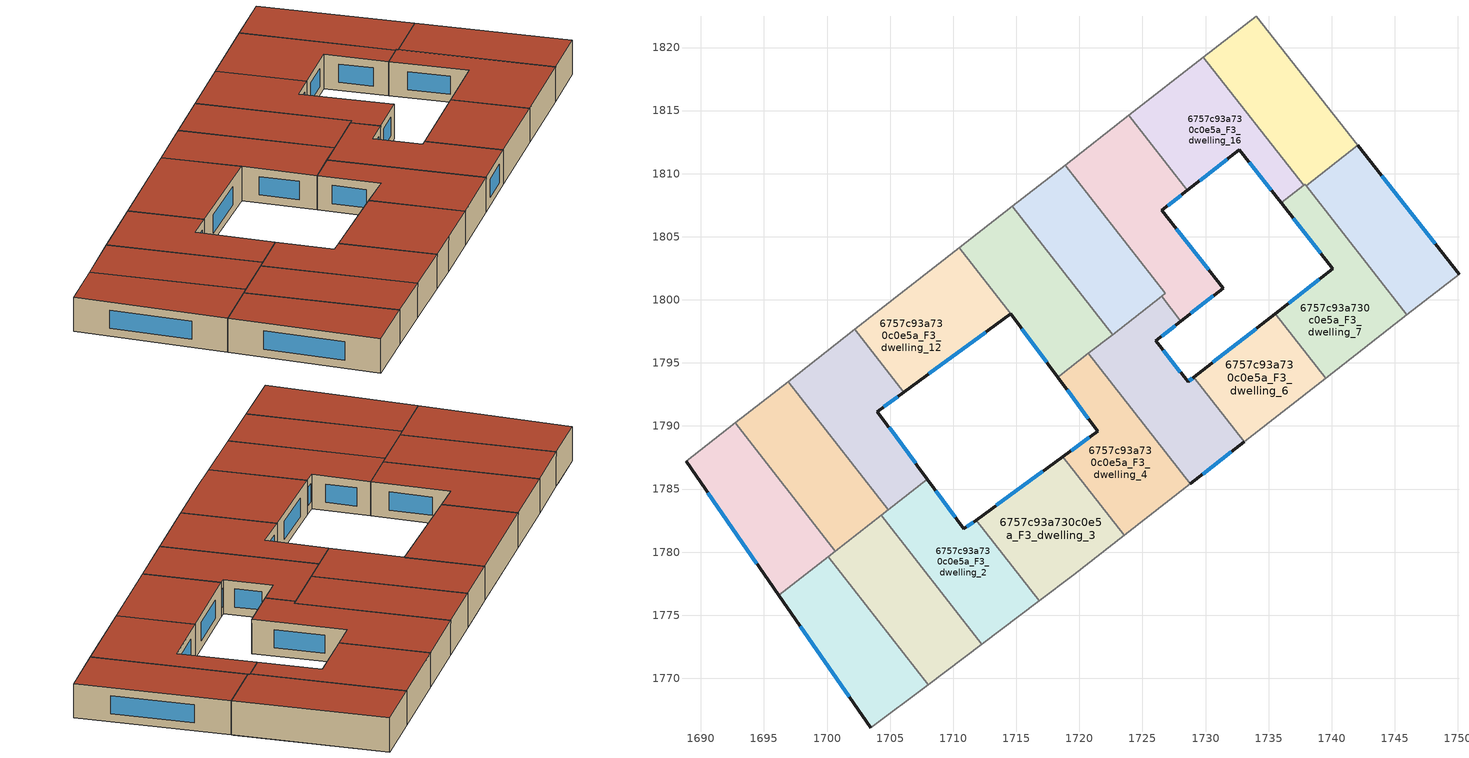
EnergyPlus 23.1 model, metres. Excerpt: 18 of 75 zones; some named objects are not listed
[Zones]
6757c93a730c0e5a_F3_dwelling_0
 floor to 6757c93a730c0e5a_F2_dwelling_0 (EU_floor_Construction): 1700.1,1779.65 1708.03,1769.51 1703.46,1766.07 1696.18,1776.58 z9
 wall outside (EU_wall_Construction): 1696.18,1776.58 1703.46,1766.07 z9:12
 wall adiabatic (EU_wall_Construction): 1703.46,1766.07 1708.03,1769.51 z9:12
 wall to 6757c93a730c0e5a_F3_dwelling_1 (EU_wall_Construction): 1708.03,1769.51 1700.1,1779.65 z9:12
 wall to 6757c93a730c0e5a_F3_dwelling_9 (EU_wall_Construction): 1700.1,1779.65 1696.18,1776.58 z9:12
 window (EU_Window_Construction): 1697.89,1774.11 1701.75,1768.53 z9.7:11.3
 roof outside (EU_roof_Construction): 1708.03,1769.51 1700.1,1779.65 1696.18,1776.58 1703.46,1766.07 z12
6757c93a730c0e5a_F3_dwelling_1
 floor to 6757c93a730c0e5a_F2_dwelling_1 (EU_floor_Construction): 1704.29,1782.92 1712.27,1772.7 1708.03,1769.51 1700.1,1779.65 z9
 wall to 6757c93a730c0e5a_F3_dwelling_2 (EU_wall_Construction): 1712.27,1772.7 1704.29,1782.92 z9:12
 wall adiabatic (EU_wall_Construction): 1708.03,1769.51 1712.27,1772.7 z9:12
 wall to 6757c93a730c0e5a_F3_dwelling_10 (EU_wall_Construction): 1704.29,1782.92 1700.66,1780.09 z9:12
 wall to 6757c93a730c0e5a_F3_dwelling_9 (EU_wall_Construction): 1700.66,1780.09 1700.1,1779.65 z9:12
 roof outside (EU_roof_Construction): 1712.27,1772.7 1704.29,1782.92 1700.1,1779.65 1708.03,1769.51 z12
6757c93a730c0e5a_F3_dwelling_10
 floor to 6757c93a730c0e5a_F2_dwelling_11 (EU_floor_Construction): 1696.92,1793.52 1704.86,1783.36 1704.02,1782.71 1696.08,1792.87 z9
 floor adiabatic (EU_floor_Construction): 1696.08,1792.87 1704.02,1782.71 1700.66,1780.09 1692.72,1790.25 z9
 wall to 6757c93a730c0e5a_F3_dwelling_9 (EU_wall_Construction): 1692.72,1790.25 1700.66,1780.09 z9:12
 wall adiabatic (EU_wall_Construction): 1696.92,1793.52 1692.72,1790.25 z9:12
 wall to 6757c93a730c0e5a_F3_dwelling_11 (EU_wall_Construction): 1704.86,1783.36 1696.92,1793.52 z9:12
 wall to 6757c93a730c0e5a_F3_dwelling_2 (EU_wall_Construction): 1704.29,1782.92 1704.86,1783.36 z9:12
 roof outside (EU_roof_Construction): 1704.86,1783.36 1696.92,1793.52 1692.72,1790.25 1700.66,1780.09 z12
6757c93a730c0e5a_F3_dwelling_11
 floor to 6757c93a730c0e5a_F2_dwelling_11 (EU_floor_Construction): 1703.99,1791.15 1707.95,1785.78 1704.86,1783.36 1696.92,1793.52 1699.86,1795.82 1703.68,1790.92 z9
 floor to 6757c93a730c0e5a_F2_dwelling_12 (EU_floor_Construction): 1702.2,1797.65 1706.08,1792.68 1703.68,1790.92 1699.86,1795.82 z9
 wall outside (EU_wall_Construction): 1707.95,1785.78 1703.99,1791.15 1706.08,1792.68 z9:12
 wall adiabatic (EU_wall_Construction): 1702.2,1797.65 1696.92,1793.52 z9:12
 wall to 6757c93a730c0e5a_F3_dwelling_12 (EU_wall_Construction): 1706.08,1792.68 1702.2,1797.65 z9:12
 wall to 6757c93a730c0e5a_F3_dwelling_2 (EU_wall_Construction): 1704.86,1783.36 1707.95,1785.78 z9:12
 window (EU_Window_Construction): 1707.02,1787.04 1704.92,1789.89 / 1704.48,1791.51 1705.59,1792.32 z9.7:11.3
 roof outside (EU_roof_Construction): 1707.95,1785.78 1703.99,1791.15 1706.08,1792.68 1702.2,1797.65 1696.92,1793.52 1704.86,1783.36 z12
6757c93a730c0e5a_F3_dwelling_12
 floor to 6757c93a730c0e5a_F2_dwelling_12 (EU_floor_Construction): 1707.27,1801.61 1711.27,1796.48 1706.08,1792.68 1702.2,1797.65 z9
 floor to 6757c93a730c0e5a_F2_dwelling_13 (EU_floor_Construction): 1710.5,1804.13 1714.58,1798.9 1711.27,1796.48 1707.27,1801.61 z9
 wall outside (EU_wall_Construction): 1706.08,1792.68 1714.57,1798.9 z9:12
 wall to 6757c93a730c0e5a_F3_dwelling_13 (EU_wall_Construction): 1714.58,1798.9 1710.5,1804.13 z9:12
 wall adiabatic (EU_wall_Construction): 1710.5,1804.13 1702.2,1797.65 z9:12
 window (EU_Window_Construction): 1708.08,1794.14 1712.58,1797.44 z9.7:11.3
 roof outside (EU_roof_Construction): 1714.57,1798.9 1710.5,1804.13 1702.2,1797.65 1706.08,1792.68 z12
6757c93a730c0e5a_F3_dwelling_13
 floor to 6757c93a730c0e5a_F2_dwelling_13 (EU_floor_Construction): 1712.6,1805.77 1720.53,1795.61 1718.44,1793.97 1718.3,1793.86 1714.58,1798.9 1710.5,1804.13 z9
 floor to 6757c93a730c0e5a_F2_dwelling_14 (EU_floor_Construction): 1714.69,1807.41 1722.63,1797.24 1720.53,1795.61 1712.6,1805.77 z9
 wall outside (EU_wall_Construction): 1714.58,1798.9 1718.3,1793.86 z9:12
 wall adiabatic (EU_wall_Construction): 1714.69,1807.41 1710.5,1804.13 z9:12
 wall to 6757c93a730c0e5a_F3_dwelling_14 (EU_wall_Construction): 1722.63,1797.24 1714.69,1807.41 z9:12
 wall to 6757c93a730c0e5a_F3_dwelling_4 (EU_wall_Construction): 1718.3,1793.86 1718.44,1793.97 1720.72,1795.75 z9:12
 wall to 6757c93a730c0e5a_F3_dwelling_5 (EU_wall_Construction): 1720.72,1795.75 1722.63,1797.24 z9:12
 window (EU_Window_Construction): 1715.45,1797.72 1717.42,1795.04 z9.7:11.3
 roof outside (EU_roof_Construction): 1722.63,1797.24 1714.69,1807.41 1710.5,1804.13 1714.58,1798.9 1718.3,1793.86 1718.44,1793.97 z12
6757c93a730c0e5a_F3_dwelling_14
 floor to 6757c93a730c0e5a_F2_dwelling_15 (EU_floor_Construction): 1718.89,1810.68 1726.83,1800.52 1724.98,1799.08 1724.82,1798.95 1716.88,1809.12 z9
 floor adiabatic (EU_floor_Construction): 1716.88,1809.12 1724.82,1798.95 1724.98,1799.08 1722.63,1797.24 1714.69,1807.41 z9
 wall adiabatic (EU_wall_Construction): 1718.89,1810.68 1714.69,1807.41 z9:12
 wall to 6757c93a730c0e5a_F3_dwelling_15 (EU_wall_Construction): 1726.52,1800.28 1726.83,1800.52 1718.89,1810.68 z9:12
 wall to 6757c93a730c0e5a_F3_dwelling_5 (EU_wall_Construction): 1722.63,1797.24 1726.52,1800.28 z9:12
 roof outside (EU_roof_Construction): 1726.83,1800.52 1718.89,1810.68 1714.69,1807.41 1722.63,1797.24 z12
6757c93a730c0e5a_F3_dwelling_15
 floor to 6757c93a730c0e5a_F2_dwelling_15 (EU_floor_Construction): 1729.85,1802.88 1731.39,1800.92 1728.05,1798.32 1726.52,1800.28 1726.83,1800.52 1718.89,1810.68 1720.15,1811.66 1728.08,1801.5 z9
 floor to 6757c93a730c0e5a_F2_dwelling_16 (EU_floor_Construction): 1723.92,1814.61 1728.56,1808.68 1726.53,1807.1 1729.85,1802.88 1728.08,1801.5 1720.15,1811.66 z9
 wall outside (EU_wall_Construction): 1728.05,1798.32 1731.39,1800.92 1726.53,1807.1 1728.56,1808.68 z9:12
 wall adiabatic (EU_wall_Construction): 1723.92,1814.61 1718.89,1810.68 z9:12
 wall to 6757c93a730c0e5a_F3_dwelling_16 (EU_wall_Construction): 1728.56,1808.68 1723.92,1814.61 z9:12
 wall to 6757c93a730c0e5a_F3_dwelling_5 (EU_wall_Construction): 1726.52,1800.28 1728.05,1798.32 z9:12
 window (EU_Window_Construction): 1727.01,1807.47 1728.08,1808.31 / 1730.25,1802.37 1727.67,1805.65 / 1728.84,1798.93 1730.61,1800.31 z9.7:11.3
 roof outside (EU_roof_Construction): 1731.39,1800.92 1726.53,1807.1 1728.56,1808.68 1723.92,1814.61 1718.89,1810.68 1726.83,1800.52 1726.52,1800.28 1728.05,1798.32 z12
6757c93a730c0e5a_F3_dwelling_16
 floor to 6757c93a730c0e5a_F2_dwelling_17 (EU_floor_Construction): 1729.84,1819.23 1737.77,1809.07 1736,1807.68 1732.69,1811.9 1729.99,1809.8 1725.36,1815.73 z9
 floor to 6757c93a730c0e5a_F2_dwelling_16 (EU_floor_Construction): 1725.36,1815.73 1729.99,1809.8 1728.56,1808.68 1723.92,1814.61 z9
 wall outside (EU_wall_Construction): 1728.56,1808.68 1732.69,1811.9 1736,1807.68 z9:12
 wall adiabatic (EU_wall_Construction): 1729.84,1819.23 1723.92,1814.61 z9:12
 wall to 6757c93a730c0e5a_F3_dwelling_17 (EU_wall_Construction): 1737.77,1809.07 1729.84,1819.23 z9:12
 wall to 6757c93a730c0e5a_F3_dwelling_7 (EU_wall_Construction): 1736,1807.68 1737.77,1809.07 z9:12
 window (EU_Window_Construction): 1733.47,1810.91 1735.22,1808.67 / 1729.53,1809.43 1731.72,1811.14 z9.7:11.3
 roof outside (EU_roof_Construction): 1737.77,1809.07 1729.84,1819.23 1723.92,1814.61 1728.56,1808.68 1732.69,1811.9 1736,1807.68 z12
6757c93a730c0e5a_F3_dwelling_17
 floor to 6757c93a730c0e5a_F2_dwelling_17 (EU_floor_Construction): 1730.26,1819.56 1738.19,1809.4 1737.77,1809.07 1729.84,1819.23 z9
 floor to 6757c93a730c0e5a_F2_dwelling_18 (EU_floor_Construction): 1734.02,1822.5 1741.98,1812.36 1738.19,1809.4 1730.26,1819.56 z9
 floor to 6757c93a730c0e5a_F2_dwelling_8 (EU_floor_Construction): 1741.98,1812.36 1742.07,1812.24 1737.97,1809.03 1737.88,1809.15 z9
 wall adiabatic (EU_wall_Construction): 1742.08,1812.24 1734.02,1822.5 1729.84,1819.23 z9:12
 wall to 6757c93a730c0e5a_F3_dwelling_8 (EU_wall_Construction): 1737.97,1809.03 1742.08,1812.24 z9:12
 wall to 6757c93a730c0e5a_F3_dwelling_7 (EU_wall_Construction): 1737.77,1809.07 1737.88,1809.15 1737.97,1809.03 z9:12
 roof outside (EU_roof_Construction): 1742.08,1812.24 1734.02,1822.5 1729.84,1819.23 1737.77,1809.07 1737.88,1809.15 1737.97,1809.03 z12
6757c93a730c0e5a_F3_dwelling_2
 floor to 6757c93a730c0e5a_F2_dwelling_2 (EU_floor_Construction): 1711.82,1782.54 1716.82,1776.13 1712.27,1772.7 1704.29,1782.92 1707.95,1785.78 1710.85,1781.84 z9
 wall outside (EU_wall_Construction): 1711.82,1782.54 1710.85,1781.84 1707.95,1785.78 z9:12
 wall to 6757c93a730c0e5a_F3_dwelling_3 (EU_wall_Construction): 1716.82,1776.13 1711.82,1782.54 z9:12
 wall adiabatic (EU_wall_Construction): 1712.27,1772.7 1716.82,1776.13 z9:12
 window (EU_Window_Construction): 1710.17,1782.76 1708.63,1784.85 / 1711.59,1782.38 1711.08,1782 z9.7:11.3
 roof outside (EU_roof_Construction): 1716.82,1776.13 1711.82,1782.54 1710.85,1781.84 1707.95,1785.78 1704.29,1782.92 1712.27,1772.7 z12
6757c93a730c0e5a_F3_dwelling_3
 floor to 6757c93a730c0e5a_F2_dwelling_3 (EU_floor_Construction): 1718.7,1787.58 1723.58,1781.33 1719.56,1778.2 1716.82,1776.13 1711.82,1782.54 z9
 wall outside (EU_wall_Construction): 1718.7,1787.58 1711.82,1782.54 z9:12
 wall adiabatic (EU_wall_Construction): 1716.82,1776.13 1719.56,1778.2 1723.58,1781.33 z9:12
 wall to 6757c93a730c0e5a_F3_dwelling_4 (EU_wall_Construction): 1723.58,1781.33 1718.7,1787.58 z9:12
 window (EU_Window_Construction): 1717.08,1786.4 1713.43,1783.73 z9.7:11.3
 roof outside (EU_roof_Construction): 1719.56,1778.2 1723.58,1781.33 1718.7,1787.58 1711.82,1782.54 1716.82,1776.13 z12
6757c93a730c0e5a_F3_dwelling_4
 floor to 6757c93a730c0e5a_F2_dwelling_4 (EU_floor_Construction): 1720.72,1795.75 1728.79,1785.41 1723.58,1781.33 1718.7,1787.58 1721.44,1789.59 1718.3,1793.86 z9
 wall outside (EU_wall_Construction): 1718.3,1793.86 1721.44,1789.59 1718.7,1787.58 z9:12
 wall to 6757c93a730c0e5a_F3_dwelling_5 (EU_wall_Construction): 1728.79,1785.41 1720.72,1795.75 z9:12
 wall adiabatic (EU_wall_Construction): 1723.58,1781.33 1728.79,1785.41 z9:12
 window (EU_Window_Construction): 1720.8,1789.12 1719.34,1788.05 / 1719.04,1792.86 1720.7,1790.59 z9.7:11.3
 roof outside (EU_roof_Construction): 1728.79,1785.41 1720.72,1795.75 1718.3,1793.86 1721.44,1789.59 1718.7,1787.58 1723.58,1781.33 z12
6757c93a730c0e5a_F3_dwelling_5
 floor to 6757c93a730c0e5a_F2_dwelling_5 (EU_floor_Construction): 1729.07,1793.85 1733.06,1788.74 1728.79,1785.41 1720.72,1795.75 1724.98,1799.08 1726.52,1797.12 1726.06,1796.76 1728.61,1793.5 z9
 floor to 6757c93a730c0e5a_F2_dwelling_15 (EU_floor_Construction): 1726.52,1800.28 1728.05,1798.32 1726.52,1797.12 1724.98,1799.08 z9
 wall outside (EU_wall_Construction): 1729.07,1793.85 1728.61,1793.5 1726.06,1796.76 1728.05,1798.32 / 1728.79,1785.41 1733.06,1788.74 z9:12
 wall to 6757c93a730c0e5a_F3_dwelling_6 (EU_wall_Construction): 1733.06,1788.74 1729.07,1793.85 z9:12
 window (EU_Window_Construction): 1728.96,1793.77 1728.72,1793.58 / 1729.8,1786.19 1732.06,1787.95 / 1726.53,1797.13 1727.58,1797.95 / 1728.01,1794.26 1726.66,1795.99 z9.7:11.3
 roof outside (EU_roof_Construction): 1733.06,1788.74 1729.07,1793.85 1728.61,1793.5 1726.06,1796.76 1728.05,1798.32 1726.52,1800.28 1720.72,1795.75 1728.79,1785.41 z12
6757c93a730c0e5a_F3_dwelling_6
 floor to 6757c93a730c0e5a_F2_dwelling_6 (EU_floor_Construction): 1735.54,1798.9 1739.53,1793.79 1733.06,1788.74 1729.07,1793.85 z9
 wall outside (EU_wall_Construction): 1735.54,1798.9 1729.07,1793.85 z9:12
 wall to 6757c93a730c0e5a_F3_dwelling_7 (EU_wall_Construction): 1739.53,1793.79 1735.54,1798.9 z9:12
 wall adiabatic (EU_wall_Construction): 1733.06,1788.74 1739.53,1793.79 z9:12
 window (EU_Window_Construction): 1734.02,1797.71 1730.59,1795.03 z9.7:11.3
 roof outside (EU_roof_Construction): 1739.53,1793.79 1735.54,1798.9 1729.07,1793.85 1733.06,1788.74 z12
6757c93a730c0e5a_F3_dwelling_7
 floor to 6757c93a730c0e5a_F2_dwelling_7 (EU_floor_Construction): 1737.88,1809.15 1745.96,1798.81 1739.53,1793.79 1735.54,1798.9 1740.1,1802.46 1736,1807.68 z9
 wall outside (EU_wall_Construction): 1736,1807.68 1740.1,1802.46 1735.54,1798.9 z9:12
 wall adiabatic (EU_wall_Construction): 1739.53,1793.79 1745.96,1798.81 z9:12
 wall to 6757c93a730c0e5a_F3_dwelling_8 (EU_wall_Construction): 1745.96,1798.81 1737.97,1809.03 z9:12
 window (EU_Window_Construction): 1739.03,1801.63 1736.61,1799.73 / 1736.96,1806.46 1739.14,1803.69 z9.7:11.3
 roof outside (EU_roof_Construction): 1745.96,1798.81 1737.88,1809.15 1736,1807.68 1740.1,1802.46 1735.54,1798.9 1739.53,1793.79 z12
6757c93a730c0e5a_F3_dwelling_8
 floor to 6757c93a730c0e5a_F2_dwelling_8 (EU_floor_Construction): 1742.07,1812.24 1750.09,1802.04 1745.96,1798.81 1737.97,1809.03 z9
 wall outside (EU_wall_Construction): 1750.09,1802.04 1742.08,1812.24 z9:12
 wall adiabatic (EU_wall_Construction): 1745.96,1798.81 1750.09,1802.04 z9:12
 window (EU_Window_Construction): 1748.21,1804.43 1743.96,1809.84 z9.7:11.3
 roof outside (EU_roof_Construction): 1750.09,1802.04 1742.08,1812.24 1737.97,1809.03 1745.96,1798.81 z12
6757c93a730c0e5a_F3_dwelling_9
 floor to 6757c93a730c0e5a_F2_dwelling_9 (EU_floor_Construction): 1692.31,1789.92 1700.24,1779.76 1696.18,1776.58 1688.82,1787.2 z9
 floor to 6757c93a730c0e5a_F2_dwelling_10 (EU_floor_Construction): 1692.73,1790.25 1700.66,1780.09 1700.24,1779.76 1692.31,1789.92 z9
 wall outside (EU_wall_Construction): 1688.82,1787.2 1696.18,1776.58 z9:12
 wall adiabatic (EU_wall_Construction): 1692.72,1790.25 1688.82,1787.2 z9:12
 window (EU_Window_Construction): 1690.55,1784.71 1694.45,1779.08 z9.7:11.3
 roof outside (EU_roof_Construction): 1700.66,1780.09 1692.72,1790.25 1688.82,1787.2 1696.18,1776.58 z12
[Building]
EU S2 Campaign: North Axis=0; Terrain=City; Solar Distribution=FullExterior
[Site:Location]
Budapest.Ferenc.Liszt.Intl.AP: Latitude=47.437; Longitude=19.256; Time Zone=1; Elevation=185
[SizingPeriod:WeatherFileDays]
AnnualSizingPeriod: Begin Month=1; Begin Day of Month=1; End Month=12; End Day of Month=31; Day of Week for Start Day=Monday; Use Weather File Daylight Saving Period=No; Use Weather File Rain and Snow Indicators=No
[MATERIAL]
EU_InternalMass_Material: Roughness=MediumRough; Thickness=0.1; Conductivity=1; Density=1800; Specific Heat=900; Thermal Absorptance=0.9; Solar Absorptance=0.7; Visible Absorptance=0.7
[MATERIAL:NOMASS] Roughness=MediumRough; Thermal Absorptance=0.9; Solar Absorptance=0.7; Visible Absorptance=0.7
Name | Thermal Resistance
EU_wall_NoMass | 0.832559
EU_roof_NoMass | 1.39638
EU_floor_NoMass | 0.872794
[WINDOWMATERIAL:SIMPLEGLAZINGSYSTEM]
EU_Window_SimpleGlazing: UFactor=2.79869; Solar Heat Gain Coefficient=0.75; Visible Transmittance=0.75
[CONSTRUCTION]
EU_wall_Construction: EU_wall_NoMass
EU_roof_Construction: EU_roof_NoMass
EU_floor_Construction: EU_floor_NoMass
EU_Window_Construction: EU_Window_SimpleGlazing
EU_InternalMass_Construction: EU_InternalMass_Material
[ZONE] Type=1; Multiplier=1; Ceiling Height=autocalculate; Floor Area=autocalculate; Part of Total Floor Area=Yes
Name | Volume
6757c93a730c0e5a_F3_dwelling_0; 6757c93a730c0e5a_F3_dwelling_7 | 205.863
6757c93a730c0e5a_F3_dwelling_1 | 205.871
6757c93a730c0e5a_F3_dwelling_10; 6757c93a730c0e5a_F3_dwelling_16 | 205.904
6757c93a730c0e5a_F3_dwelling_11 | 205.856
6757c93a730c0e5a_F3_dwelling_12 | 204.127
6757c93a730c0e5a_F3_dwelling_13 | 207.602
6757c93a730c0e5a_F3_dwelling_14 | 205.911
6757c93a730c0e5a_F3_dwelling_15 | 237.514
6757c93a730c0e5a_F3_dwelling_17 | 208.203
6757c93a730c0e5a_F3_dwelling_2 | 205.906
6757c93a730c0e5a_F3_dwelling_3 | 205.851
6757c93a730c0e5a_F3_dwelling_4 | 205.868
6757c93a730c0e5a_F3_dwelling_5 | 220.448
6757c93a730c0e5a_F3_dwelling_6 | 159.665
6757c93a730c0e5a_F3_dwelling_8 | 203.527
6757c93a730c0e5a_F3_dwelling_9 | 205.862
[INTERNALMASS] Construction=EU_InternalMass_Construction
Name | Zone or ZoneList | Surface Area
6757c93a730c0e5a_F3_dwelling_0_EU_InternalMass | 6757c93a730c0e5a_F3_dwelling_0 | 68.6211
6757c93a730c0e5a_F3_dwelling_1_EU_InternalMass | 6757c93a730c0e5a_F3_dwelling_1 | 68.6238
6757c93a730c0e5a_F3_dwelling_2_EU_InternalMass | 6757c93a730c0e5a_F3_dwelling_2 | 68.6353
6757c93a730c0e5a_F3_dwelling_3_EU_InternalMass | 6757c93a730c0e5a_F3_dwelling_3 | 68.6171
6757c93a730c0e5a_F3_dwelling_4_EU_InternalMass | 6757c93a730c0e5a_F3_dwelling_4 | 68.6227
6757c93a730c0e5a_F3_dwelling_5_EU_InternalMass | 6757c93a730c0e5a_F3_dwelling_5 | 73.4861
6757c93a730c0e5a_F3_dwelling_6_EU_InternalMass | 6757c93a730c0e5a_F3_dwelling_6 | 53.2215
6757c93a730c0e5a_F3_dwelling_7_EU_InternalMass | 6757c93a730c0e5a_F3_dwelling_7 | 68.6209
6757c93a730c0e5a_F3_dwelling_8_EU_InternalMass | 6757c93a730c0e5a_F3_dwelling_8 | 67.8401
6757c93a730c0e5a_F3_dwelling_9_EU_InternalMass | 6757c93a730c0e5a_F3_dwelling_9 | 68.6207
6757c93a730c0e5a_F3_dwelling_10_EU_InternalMass | 6757c93a730c0e5a_F3_dwelling_10 | 68.6346
6757c93a730c0e5a_F3_dwelling_11_EU_InternalMass | 6757c93a730c0e5a_F3_dwelling_11 | 68.6185
6757c93a730c0e5a_F3_dwelling_12_EU_InternalMass | 6757c93a730c0e5a_F3_dwelling_12 | 68.0548
6757c93a730c0e5a_F3_dwelling_13_EU_InternalMass | 6757c93a730c0e5a_F3_dwelling_13 | 69.1887
6757c93a730c0e5a_F3_dwelling_14_EU_InternalMass | 6757c93a730c0e5a_F3_dwelling_14 | 68.6373
6757c93a730c0e5a_F3_dwelling_15_EU_InternalMass | 6757c93a730c0e5a_F3_dwelling_15 | 79.1704
6757c93a730c0e5a_F3_dwelling_16_EU_InternalMass | 6757c93a730c0e5a_F3_dwelling_16 | 68.6348
6757c93a730c0e5a_F3_dwelling_17_EU_InternalMass | 6757c93a730c0e5a_F3_dwelling_17 | 69.3994
[OTHEREQUIPMENT] Fuel Type=Electricity; Design Level Calculation Method=Watts/Area; Power per Zone Floor Area=1; Fraction Latent=0; Fraction Radiant=0; Fraction Lost=0; Carbon Dioxide Generation Rate=0; EndUse Subcategory=EU_Step8_InternalGains
Name | Zone or ZoneList or Space or SpaceList | Schedule
EU_Step8_InternalGain_6757c93a730c0e5a_F3_dwelling_0_f000 | 6757c93a730c0e5a_F3_dwelling_0 | EU_Step8_GainSchedule_6757c93a730c0e5a_F3_dwelling_0_f000
EU_Step8_InternalGain_6757c93a730c0e5a_F3_dwelling_1_f000 | 6757c93a730c0e5a_F3_dwelling_1 | EU_Step8_GainSchedule_6757c93a730c0e5a_F3_dwelling_1_f000
EU_Step8_InternalGain_6757c93a730c0e5a_F3_dwelling_2_f000 | 6757c93a730c0e5a_F3_dwelling_2 | EU_Step8_GainSchedule_6757c93a730c0e5a_F3_dwelling_2_f000
EU_Step8_InternalGain_6757c93a730c0e5a_F3_dwelling_3_f000 | 6757c93a730c0e5a_F3_dwelling_3 | EU_Step8_GainSchedule_6757c93a730c0e5a_F3_dwelling_3_f000
EU_Step8_InternalGain_6757c93a730c0e5a_F3_dwelling_4_f000 | 6757c93a730c0e5a_F3_dwelling_4 | EU_Step8_GainSchedule_6757c93a730c0e5a_F3_dwelling_4_f000
EU_Step8_InternalGain_6757c93a730c0e5a_F3_dwelling_5_f000 | 6757c93a730c0e5a_F3_dwelling_5 | EU_Step8_GainSchedule_6757c93a730c0e5a_F3_dwelling_5_f000
EU_Step8_InternalGain_6757c93a730c0e5a_F3_dwelling_6_f000 | 6757c93a730c0e5a_F3_dwelling_6 | EU_Step8_GainSchedule_6757c93a730c0e5a_F3_dwelling_6_f000
EU_Step8_InternalGain_6757c93a730c0e5a_F3_dwelling_7_f000 | 6757c93a730c0e5a_F3_dwelling_7 | EU_Step8_GainSchedule_6757c93a730c0e5a_F3_dwelling_7_f000
EU_Step8_InternalGain_6757c93a730c0e5a_F3_dwelling_8_f000 | 6757c93a730c0e5a_F3_dwelling_8 | EU_Step8_GainSchedule_6757c93a730c0e5a_F3_dwelling_8_f000
EU_Step8_InternalGain_6757c93a730c0e5a_F3_dwelling_9_f000 | 6757c93a730c0e5a_F3_dwelling_9 | EU_Step8_GainSchedule_6757c93a730c0e5a_F3_dwelling_9_f000
EU_Step8_InternalGain_6757c93a730c0e5a_F3_dwelling_10_f000 | 6757c93a730c0e5a_F3_dwelling_10 | EU_Step8_GainSchedule_6757c93a730c0e5a_F3_dwelling_10_f000
EU_Step8_InternalGain_6757c93a730c0e5a_F3_dwelling_11_f000 | 6757c93a730c0e5a_F3_dwelling_11 | EU_Step8_GainSchedule_6757c93a730c0e5a_F3_dwelling_11_f000
EU_Step8_InternalGain_6757c93a730c0e5a_F3_dwelling_12_f000 | 6757c93a730c0e5a_F3_dwelling_12 | EU_Step8_GainSchedule_6757c93a730c0e5a_F3_dwelling_12_f000
EU_Step8_InternalGain_6757c93a730c0e5a_F3_dwelling_13_f000 | 6757c93a730c0e5a_F3_dwelling_13 | EU_Step8_GainSchedule_6757c93a730c0e5a_F3_dwelling_13_f000
EU_Step8_InternalGain_6757c93a730c0e5a_F3_dwelling_14_f000 | 6757c93a730c0e5a_F3_dwelling_14 | EU_Step8_GainSchedule_6757c93a730c0e5a_F3_dwelling_14_f000
EU_Step8_InternalGain_6757c93a730c0e5a_F3_dwelling_15_f000 | 6757c93a730c0e5a_F3_dwelling_15 | EU_Step8_GainSchedule_6757c93a730c0e5a_F3_dwelling_15_f000
EU_Step8_InternalGain_6757c93a730c0e5a_F3_dwelling_16_f000 | 6757c93a730c0e5a_F3_dwelling_16 | EU_Step8_GainSchedule_6757c93a730c0e5a_F3_dwelling_16_f000
EU_Step8_InternalGain_6757c93a730c0e5a_F3_dwelling_17_f000 | 6757c93a730c0e5a_F3_dwelling_17 | EU_Step8_GainSchedule_6757c93a730c0e5a_F3_dwelling_17_f000
[ZONEVENTILATION:DESIGNFLOWRATE] Schedule=EU_AlwaysOn; Design Flow Rate Calculation Method=AirChanges/Hour; Air Changes per Hour=0.475469; Ventilation Type=Natural; Fan Pressure Rise=0; Fan Total Efficiency=1; Constant Term Coefficient=1; Temperature Term Coefficient=0; Velocity Term Coefficient=0; Velocity Squared Term Coefficient=0; Minimum Indoor Temperature=-100; Maximum Indoor Temperature=100; Delta Temperature=-100; Minimum Outdoor Temperature=-100; Maximum Outdoor Temperature=100; Maximum Wind Speed=40
Name | Zone or ZoneList or Space or SpaceList
EU_ConstantAir_6757c93a730c0e5a_F3_dwelling_0 | 6757c93a730c0e5a_F3_dwelling_0
EU_ConstantAir_6757c93a730c0e5a_F3_dwelling_1 | 6757c93a730c0e5a_F3_dwelling_1
EU_ConstantAir_6757c93a730c0e5a_F3_dwelling_2 | 6757c93a730c0e5a_F3_dwelling_2
EU_ConstantAir_6757c93a730c0e5a_F3_dwelling_3 | 6757c93a730c0e5a_F3_dwelling_3
EU_ConstantAir_6757c93a730c0e5a_F3_dwelling_4 | 6757c93a730c0e5a_F3_dwelling_4
EU_ConstantAir_6757c93a730c0e5a_F3_dwelling_5 | 6757c93a730c0e5a_F3_dwelling_5
EU_ConstantAir_6757c93a730c0e5a_F3_dwelling_6 | 6757c93a730c0e5a_F3_dwelling_6
EU_ConstantAir_6757c93a730c0e5a_F3_dwelling_7 | 6757c93a730c0e5a_F3_dwelling_7
EU_ConstantAir_6757c93a730c0e5a_F3_dwelling_8 | 6757c93a730c0e5a_F3_dwelling_8
EU_ConstantAir_6757c93a730c0e5a_F3_dwelling_9 | 6757c93a730c0e5a_F3_dwelling_9
EU_ConstantAir_6757c93a730c0e5a_F3_dwelling_10 | 6757c93a730c0e5a_F3_dwelling_10
EU_ConstantAir_6757c93a730c0e5a_F3_dwelling_11 | 6757c93a730c0e5a_F3_dwelling_11
EU_ConstantAir_6757c93a730c0e5a_F3_dwelling_12 | 6757c93a730c0e5a_F3_dwelling_12
EU_ConstantAir_6757c93a730c0e5a_F3_dwelling_13 | 6757c93a730c0e5a_F3_dwelling_13
EU_ConstantAir_6757c93a730c0e5a_F3_dwelling_14 | 6757c93a730c0e5a_F3_dwelling_14
EU_ConstantAir_6757c93a730c0e5a_F3_dwelling_15 | 6757c93a730c0e5a_F3_dwelling_15
EU_ConstantAir_6757c93a730c0e5a_F3_dwelling_16 | 6757c93a730c0e5a_F3_dwelling_16
EU_ConstantAir_6757c93a730c0e5a_F3_dwelling_17 | 6757c93a730c0e5a_F3_dwelling_17
[HVACTEMPLATE:ZONE:IDEALLOADSAIRSYSTEM] System Availability Schedule=EU_AlwaysOn; Maximum Heating Supply Air Temperature=50; Minimum Cooling Supply Air Temperature=13; Maximum Heating Supply Air Humidity Ratio=0.0156; Minimum Cooling Supply Air Humidity Ratio=0.0077; Heating Limit=NoLimit; Cooling Limit=NoLimit; Heating Availability Schedule=EU_AlwaysOn; Cooling Availability Schedule=EU_CoolingOff; Dehumidification Control Type=ConstantSensibleHeatRatio; Cooling Sensible Heat Ratio=0.7; Dehumidification Setpoint=60; Humidification Control Type=None; Humidification Setpoint=30; Outdoor Air Method=None; Outdoor Air Flow Rate per Person=0.00944; Outdoor Air Flow Rate per Zone Floor Area=0; Outdoor Air Flow Rate per Zone=0; Demand Controlled Ventilation Type=None; Outdoor Air Economizer Type=NoEconomizer; Heat Recovery Type=None; Sensible Heat Recovery Effectiveness=0.7; Latent Heat Recovery Effectiveness=0.65
Name | Template Thermostat
6757c93a730c0e5a_F3_dwelling_0 | EU_HeatOnly_6757c93a730c0e5a_F3_dwelling_0
6757c93a730c0e5a_F3_dwelling_1 | EU_HeatOnly_6757c93a730c0e5a_F3_dwelling_1
6757c93a730c0e5a_F3_dwelling_2 | EU_HeatOnly_6757c93a730c0e5a_F3_dwelling_2
6757c93a730c0e5a_F3_dwelling_3 | EU_HeatOnly_6757c93a730c0e5a_F3_dwelling_3
6757c93a730c0e5a_F3_dwelling_4 | EU_HeatOnly_6757c93a730c0e5a_F3_dwelling_4
6757c93a730c0e5a_F3_dwelling_5 | EU_HeatOnly_6757c93a730c0e5a_F3_dwelling_5
6757c93a730c0e5a_F3_dwelling_6 | EU_HeatOnly_6757c93a730c0e5a_F3_dwelling_6
6757c93a730c0e5a_F3_dwelling_7 | EU_HeatOnly_6757c93a730c0e5a_F3_dwelling_7
6757c93a730c0e5a_F3_dwelling_8 | EU_HeatOnly_6757c93a730c0e5a_F3_dwelling_8
6757c93a730c0e5a_F3_dwelling_9 | EU_HeatOnly_6757c93a730c0e5a_F3_dwelling_9
6757c93a730c0e5a_F3_dwelling_10 | EU_HeatOnly_6757c93a730c0e5a_F3_dwelling_10
6757c93a730c0e5a_F3_dwelling_11 | EU_HeatOnly_6757c93a730c0e5a_F3_dwelling_11
6757c93a730c0e5a_F3_dwelling_12 | EU_HeatOnly_6757c93a730c0e5a_F3_dwelling_12
6757c93a730c0e5a_F3_dwelling_13 | EU_HeatOnly_6757c93a730c0e5a_F3_dwelling_13
6757c93a730c0e5a_F3_dwelling_14 | EU_HeatOnly_6757c93a730c0e5a_F3_dwelling_14
6757c93a730c0e5a_F3_dwelling_15 | EU_HeatOnly_6757c93a730c0e5a_F3_dwelling_15
6757c93a730c0e5a_F3_dwelling_16 | EU_HeatOnly_6757c93a730c0e5a_F3_dwelling_16
6757c93a730c0e5a_F3_dwelling_17 | EU_HeatOnly_6757c93a730c0e5a_F3_dwelling_17
[SIZING:ZONE] Zone Cooling Design Supply Air Temperature Input Method=SupplyAirTemperature; Zone Cooling Design Supply Air Temperature=13; Zone Heating Design Supply Air Temperature Input Method=SupplyAirTemperature; Zone Heating Design Supply Air Temperature=50; Zone Cooling Design Supply Air Humidity Ratio=0.008; Zone Heating Design Supply Air Humidity Ratio=0.008; Cooling Design Air Flow Method=DesignDay; Cooling Design Air Flow Rate=0; Cooling Minimum Air Flow per Zone Floor Area=0.000762; Cooling Minimum Air Flow=0; Cooling Minimum Air Flow Fraction=0.2; Heating Design Air Flow Method=DesignDay; Heating Design Air Flow Rate=0; Heating Maximum Air Flow per Zone Floor Area=0.002032; Heating Maximum Air Flow=0.141576; Heating Maximum Air Flow Fraction=0.3; Account for Dedicated Outdoor Air System=No; Dedicated Outdoor Air System Control Strategy=NeutralSupplyAir; Dedicated Outdoor Air Low Setpoint Temperature for Design=autosize; Dedicated Outdoor Air High Setpoint Temperature for Design=autosize; Zone Load Sizing Method=Sensible Load Only No Latent Load; Zone Latent Cooling Design Supply Air Humidity Ratio Input Method=HumidityRatioDifference; Zone Cooling Design Supply Air Humidity Ratio Difference=0.005; Zone Latent Heating Design Supply Air Humidity Ratio Input Method=HumidityRatioDifference; Zone Humidification Design Supply Air Humidity Ratio Difference=0.005
6757c93a730c0e5a_F3_dwelling_0; 6757c93a730c0e5a_F3_dwelling_1; 6757c93a730c0e5a_F3_dwelling_2; 6757c93a730c0e5a_F3_dwelling_3; 6757c93a730c0e5a_F3_dwelling_4; 6757c93a730c0e5a_F3_dwelling_5; 6757c93a730c0e5a_F3_dwelling_6; 6757c93a730c0e5a_F3_dwelling_7; 6757c93a730c0e5a_F3_dwelling_8; 6757c93a730c0e5a_F3_dwelling_9; 6757c93a730c0e5a_F3_dwelling_10; 6757c93a730c0e5a_F3_dwelling_11; 6757c93a730c0e5a_F3_dwelling_12; 6757c93a730c0e5a_F3_dwelling_13; 6757c93a730c0e5a_F3_dwelling_14; 6757c93a730c0e5a_F3_dwelling_15; 6757c93a730c0e5a_F3_dwelling_16; 6757c93a730c0e5a_F3_dwelling_17
[SCHEDULE:CONSTANT]
Name | Hourly Value
EU_AlwaysOn | 1
EU_CoolingOff | 0
[SCHEDULE:FILE] Column Number=1; Rows to Skip at Top=0; Number of Hours of Data=8760; Column Separator=Comma; Interpolate to Timestep=No; Minutes per Item=60; Adjust Schedule for Daylight Savings=Yes
Name | File
EU_Step8_GainSchedule_6757c93a730c0e5a_F3_dwelling_0_f000 | ../../schedules/6757c93a730c0e5a/6757c93a730c0e5a_F3_dwelling_0_f000_gain.csv
EU_Step8_GainSchedule_6757c93a730c0e5a_F3_dwelling_1_f000 | ../../schedules/6757c93a730c0e5a/6757c93a730c0e5a_F3_dwelling_1_f000_gain.csv
EU_Step8_GainSchedule_6757c93a730c0e5a_F3_dwelling_2_f000 | ../../schedules/6757c93a730c0e5a/6757c93a730c0e5a_F3_dwelling_2_f000_gain.csv
EU_Step8_GainSchedule_6757c93a730c0e5a_F3_dwelling_3_f000 | ../../schedules/6757c93a730c0e5a/6757c93a730c0e5a_F3_dwelling_3_f000_gain.csv
EU_Step8_GainSchedule_6757c93a730c0e5a_F3_dwelling_4_f000 | ../../schedules/6757c93a730c0e5a/6757c93a730c0e5a_F3_dwelling_4_f000_gain.csv
EU_Step8_GainSchedule_6757c93a730c0e5a_F3_dwelling_5_f000 | ../../schedules/6757c93a730c0e5a/6757c93a730c0e5a_F3_dwelling_5_f000_gain.csv
EU_Step8_GainSchedule_6757c93a730c0e5a_F3_dwelling_6_f000 | ../../schedules/6757c93a730c0e5a/6757c93a730c0e5a_F3_dwelling_6_f000_gain.csv
EU_Step8_GainSchedule_6757c93a730c0e5a_F3_dwelling_7_f000 | ../../schedules/6757c93a730c0e5a/6757c93a730c0e5a_F3_dwelling_7_f000_gain.csv
EU_Step8_GainSchedule_6757c93a730c0e5a_F3_dwelling_8_f000 | ../../schedules/6757c93a730c0e5a/6757c93a730c0e5a_F3_dwelling_8_f000_gain.csv
EU_Step8_GainSchedule_6757c93a730c0e5a_F3_dwelling_9_f000 | ../../schedules/6757c93a730c0e5a/6757c93a730c0e5a_F3_dwelling_9_f000_gain.csv
EU_Step8_GainSchedule_6757c93a730c0e5a_F3_dwelling_10_f000 | ../../schedules/6757c93a730c0e5a/6757c93a730c0e5a_F3_dwelling_10_f000_gain.csv
EU_Step8_GainSchedule_6757c93a730c0e5a_F3_dwelling_11_f000 | ../../schedules/6757c93a730c0e5a/6757c93a730c0e5a_F3_dwelling_11_f000_gain.csv
EU_Step8_GainSchedule_6757c93a730c0e5a_F3_dwelling_12_f000 | ../../schedules/6757c93a730c0e5a/6757c93a730c0e5a_F3_dwelling_12_f000_gain.csv
EU_Step8_GainSchedule_6757c93a730c0e5a_F3_dwelling_13_f000 | ../../schedules/6757c93a730c0e5a/6757c93a730c0e5a_F3_dwelling_13_f000_gain.csv
EU_Step8_GainSchedule_6757c93a730c0e5a_F3_dwelling_14_f000 | ../../schedules/6757c93a730c0e5a/6757c93a730c0e5a_F3_dwelling_14_f000_gain.csv
EU_Step8_GainSchedule_6757c93a730c0e5a_F3_dwelling_15_f000 | ../../schedules/6757c93a730c0e5a/6757c93a730c0e5a_F3_dwelling_15_f000_gain.csv
EU_Step8_GainSchedule_6757c93a730c0e5a_F3_dwelling_16_f000 | ../../schedules/6757c93a730c0e5a/6757c93a730c0e5a_F3_dwelling_16_f000_gain.csv
EU_Step8_GainSchedule_6757c93a730c0e5a_F3_dwelling_17_f000 | ../../schedules/6757c93a730c0e5a/6757c93a730c0e5a_F3_dwelling_17_f000_gain.csv
